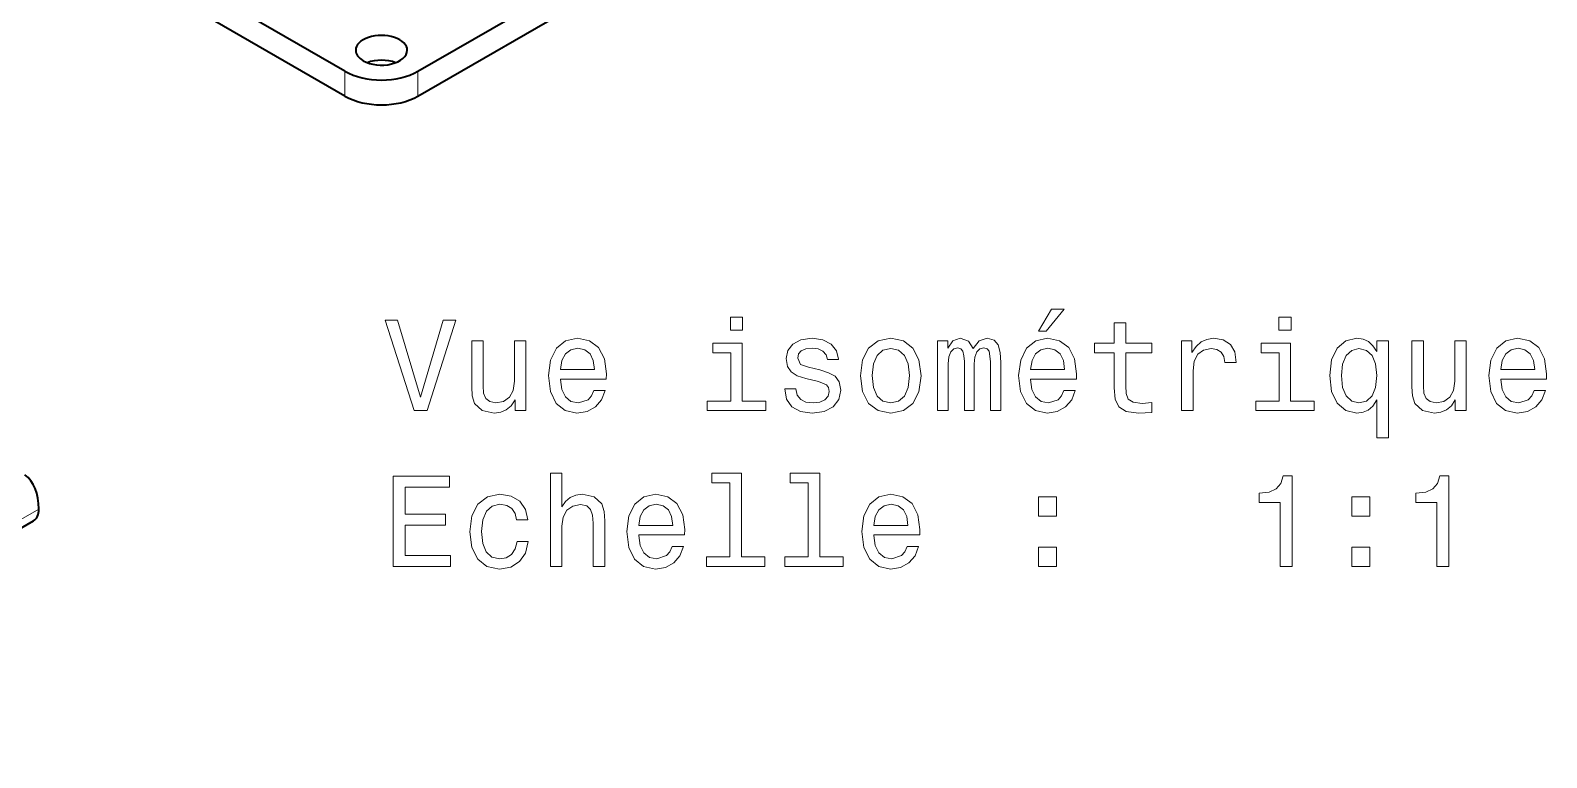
# Model space of a CAD drawing. Extents: x 468 to 804, y 295 to 621.
# Drawn here: x 719.4 to 778.2, y 462.4 to 490.6 of the extents above; entities that cross this region are included whole.
import ezdxf

# ---------------------------------------------------------------- set-up
doc = ezdxf.new("R2010")
doc.units = 0

msp = doc.modelspace()

# ---------------------------------------------------------------- linework, layer by layer
at = {"color": 7, "lineweight": 35}
for p, q in [((731.597, 488.969), (711.091, 500.808)), ((734.426, 488.969), (754.932, 500.808)), ((731.597, 488.006), (711.091, 499.845)), ((734.426, 488.006), (754.932, 499.845))]:
    msp.add_line(p, q, dxfattribs=at)
at = {"color": 7, "lineweight": 13, "ltscale": 0.024087}
for p, q in [((731.597, 488.969), (731.597, 488.006)), ((734.426, 488.969), (734.426, 488.006))]:
    msp.add_line(p, q, dxfattribs=at)
at = {"color": 7, "lineweight": 13, "ltscale": 0.459279}
msp.add_line((703.826, 462.811), (719.736, 471.996), dxfattribs=at)
at = {"color": 7, "lineweight": 35, "ltscale": 0.459279}
msp.add_line((703.619, 462.353), (719.529, 471.539), dxfattribs=at)
at = {"color": 7, "lineweight": 13}
for points in [[(747.001, 479.432), (746.532, 479.432), (746.532, 478.928), (747.001, 478.928)], [(758.47, 478.887), (758.767, 478.887), (759.468, 479.745), (758.974, 479.745)], [(768.254, 479.432), (767.785, 479.432), (767.785, 478.928), (768.254, 478.928)], [(735.407, 479.316), (734.529, 476.335), (733.627, 479.316), (733.148, 479.316), (734.277, 475.811), (734.782, 475.811), (735.886, 479.316)], [(761.405, 478.05), (761.405, 476.693), (761.435, 476.255), (761.576, 475.952), (761.859, 475.775), (762.338, 475.715), (762.862, 475.74), (762.862, 476.123), (762.479, 476.093), (762.131, 476.134), (761.944, 476.26), (761.864, 476.471), (761.849, 476.769), (761.849, 478.05), (762.862, 478.05), (762.862, 478.428), (761.849, 478.428), (761.849, 479.22), (761.405, 479.22), (761.405, 478.428), (760.638, 478.428), (760.638, 478.05)], [(738.609, 478.519), (738.166, 478.519), (738.166, 476.956), (738.115, 476.592), (737.969, 476.33), (737.742, 476.169), (737.444, 476.118), (737.207, 476.159), (737.056, 476.28), (736.97, 476.487), (736.95, 476.779), (736.95, 478.519), (736.506, 478.519), (736.506, 476.739), (736.522, 476.381), (736.617, 476.083), (736.91, 475.811), (737.379, 475.715), (737.631, 475.75), (737.848, 475.841), (738.035, 475.997), (738.186, 476.224), (738.186, 475.811), (738.609, 475.811)], [(739.946, 477.036), (741.721, 477.036), (741.726, 477.243), (741.646, 477.823), (741.424, 478.257), (741.071, 478.519), (740.602, 478.615), (740.143, 478.514), (739.79, 478.232), (739.563, 477.773), (739.482, 477.167), (739.558, 476.547), (739.785, 476.093), (740.133, 475.811), (740.586, 475.715), (740.98, 475.781), (741.303, 475.952), (741.54, 476.224), (741.676, 476.587), (741.237, 476.587), (741.146, 476.386), (741.015, 476.234), (740.642, 476.113), (740.354, 476.169), (740.138, 476.345), (739.996, 476.633), (739.946, 477.021)], [(746.986, 476.184), (746.986, 478.428), (745.846, 478.428), (745.846, 478.05), (746.542, 478.05), (746.542, 476.184), (745.635, 476.184), (745.635, 475.811), (747.904, 475.811), (747.904, 476.184)], [(749.992, 477.389), (749.563, 477.49), (749.246, 477.606), (749.14, 477.843), (749.17, 478.01), (749.276, 478.131), (749.447, 478.206), (749.694, 478.237), (749.932, 478.206), (750.118, 478.116), (750.239, 477.979), (750.29, 477.798), (750.723, 477.798), (750.723, 477.808), (750.648, 478.136), (750.441, 478.393), (750.118, 478.554), (749.694, 478.615), (749.266, 478.554), (748.953, 478.388), (748.756, 478.141), (748.696, 477.828), (748.741, 477.525), (748.883, 477.314), (749.115, 477.162), (749.452, 477.056), (749.947, 476.935), (750.249, 476.809), (750.33, 476.708), (750.36, 476.557), (750.315, 476.371), (750.194, 476.229), (749.997, 476.139), (749.735, 476.108), (749.457, 476.139), (749.256, 476.245), (749.12, 476.416), (749.064, 476.653), (748.635, 476.653), (748.706, 476.25), (748.913, 475.957), (749.241, 475.781), (749.694, 475.715), (750.169, 475.781), (750.517, 475.957), (750.728, 476.239), (750.804, 476.608), (750.749, 476.925), (750.592, 477.142), (750.335, 477.283)], [(751.571, 477.162), (751.651, 476.547), (751.883, 476.093), (752.251, 475.811), (752.746, 475.715), (753.235, 475.811), (753.603, 476.088), (753.835, 476.542), (753.921, 477.162), (753.835, 477.778), (753.603, 478.237), (753.235, 478.514), (752.746, 478.615), (752.251, 478.514), (751.883, 478.232), (751.651, 477.778)], [(754.561, 475.811), (754.97, 475.811), (754.97, 477.621), (754.995, 477.894), (755.071, 478.09), (755.187, 478.206), (755.338, 478.252), (755.459, 478.211), (755.54, 478.111), (755.58, 477.939), (755.595, 477.712), (755.595, 475.811), (755.978, 475.811), (755.978, 477.621), (756.004, 477.889), (756.079, 478.085), (756.2, 478.206), (756.352, 478.252), (756.473, 478.211), (756.553, 478.111), (756.604, 477.712), (756.604, 475.811), (757.012, 475.811), (757.012, 477.682), (756.987, 478.07), (756.906, 478.368), (756.745, 478.549), (756.483, 478.615), (756.175, 478.514), (755.938, 478.221), (755.751, 478.509), (755.439, 478.615), (755.151, 478.514), (754.955, 478.232), (754.955, 478.519), (754.561, 478.519)], [(758.162, 477.036), (759.937, 477.036), (759.942, 477.243), (759.862, 477.823), (759.64, 478.257), (759.287, 478.519), (758.818, 478.615), (758.359, 478.514), (758.006, 478.232), (757.779, 477.773), (757.698, 477.167), (757.774, 476.547), (758.001, 476.093), (758.349, 475.811), (758.803, 475.715), (759.196, 475.781), (759.519, 475.952), (759.756, 476.224), (759.892, 476.587), (759.453, 476.587), (759.362, 476.386), (759.231, 476.234), (758.858, 476.113), (758.571, 476.169), (758.354, 476.345), (758.212, 476.633), (758.162, 477.021)], [(764.012, 475.811), (764.456, 475.811), (764.456, 477.359), (764.501, 477.732), (764.638, 478), (764.859, 478.161), (765.157, 478.216), (765.379, 478.181), (765.545, 478.08), (765.646, 477.909), (765.682, 477.677), (766.13, 477.677), (766.07, 478.085), (765.903, 478.378), (765.626, 478.554), (765.248, 478.615), (764.991, 478.574), (764.769, 478.474), (764.572, 478.302), (764.416, 478.07), (764.416, 478.519), (764.012, 478.519)], [(768.238, 476.184), (768.238, 478.428), (767.099, 478.428), (767.099, 478.05), (767.795, 478.05), (767.795, 476.184), (766.887, 476.184), (766.887, 475.811), (769.156, 475.811), (769.156, 476.184)], [(771.582, 478.1), (771.426, 478.327), (771.249, 478.489), (771.042, 478.58), (770.805, 478.615), (770.377, 478.514), (770.044, 478.232), (769.827, 477.778), (769.751, 477.167), (769.827, 476.552), (770.044, 476.098), (770.377, 475.811), (770.805, 475.715), (771.042, 475.745), (771.244, 475.831), (771.421, 475.987), (771.582, 476.224), (771.582, 474.762), (772.026, 474.762), (772.026, 478.519), (771.582, 478.519)], [(775.042, 478.519), (774.598, 478.519), (774.598, 476.956), (774.547, 476.592), (774.401, 476.33), (774.174, 476.169), (773.877, 476.118), (773.64, 476.159), (773.488, 476.28), (773.403, 476.487), (773.383, 476.779), (773.383, 478.519), (772.939, 478.519), (772.939, 476.739), (772.954, 476.381), (773.05, 476.083), (773.342, 475.811), (773.811, 475.715), (774.063, 475.75), (774.28, 475.841), (774.467, 475.997), (774.618, 476.224), (774.618, 475.811), (775.042, 475.811)], [(776.378, 477.036), (778.153, 477.036), (778.158, 477.243), (778.078, 477.823), (777.856, 478.257), (777.503, 478.519), (777.034, 478.615), (776.575, 478.514), (776.222, 478.232), (775.995, 477.773), (775.914, 477.167), (775.99, 476.547), (776.217, 476.093), (776.565, 475.811), (777.019, 475.715), (777.412, 475.781), (777.735, 475.952), (777.972, 476.224), (778.108, 476.587), (777.669, 476.587), (777.578, 476.386), (777.447, 476.234), (777.074, 476.113), (776.787, 476.169), (776.57, 476.345), (776.429, 476.633), (776.378, 477.021)], [(739.946, 477.409), (740.001, 477.757), (740.138, 478.015), (740.344, 478.171), (740.617, 478.227), (740.884, 478.171), (741.091, 478.015), (741.217, 477.757), (741.262, 477.409)], [(752.024, 477.167), (752.07, 477.621), (752.211, 477.949), (752.438, 478.151), (752.746, 478.221), (753.048, 478.151), (753.275, 477.954), (753.416, 477.621), (753.467, 477.167), (753.416, 476.708), (753.275, 476.376), (753.048, 476.174), (752.746, 476.108), (752.438, 476.174), (752.211, 476.376), (752.07, 476.708)], [(758.162, 477.409), (758.218, 477.757), (758.354, 478.015), (758.56, 478.171), (758.833, 478.227), (759.1, 478.171), (759.307, 478.015), (759.433, 477.757), (759.478, 477.409)], [(770.205, 477.167), (770.251, 477.616), (770.392, 477.944), (770.604, 478.146), (770.881, 478.216), (771.174, 478.146), (771.396, 477.949), (771.527, 477.621), (771.577, 477.167), (771.527, 476.708), (771.396, 476.381), (771.174, 476.179), (770.881, 476.113), (770.604, 476.179), (770.392, 476.381), (770.251, 476.714)], [(776.378, 477.409), (776.434, 477.757), (776.57, 478.015), (776.777, 478.171), (777.049, 478.227), (777.316, 478.171), (777.523, 478.015), (777.649, 477.757), (777.694, 477.409)], [(733.47, 469.764), (735.689, 469.764), (735.689, 470.188), (733.934, 470.188), (733.934, 471.373), (735.498, 471.373), (735.498, 471.791), (733.934, 471.791), (733.934, 472.84), (735.649, 472.84), (735.649, 473.264), (733.47, 473.264)], [(739.558, 469.764), (740.001, 469.764), (740.001, 471.327), (740.047, 471.685), (740.193, 471.948), (740.42, 472.109), (740.723, 472.17), (740.965, 472.119), (741.116, 471.983), (741.192, 471.756), (741.217, 471.453), (741.217, 469.764), (741.661, 469.764), (741.661, 471.544), (741.64, 471.902), (741.55, 472.2), (741.252, 472.472), (740.788, 472.568), (740.536, 472.533), (740.319, 472.437), (740.138, 472.286), (740.001, 472.079), (740.001, 473.385), (739.558, 473.385)], [(746.512, 473.012), (746.512, 470.137), (745.599, 470.137), (745.599, 469.764), (747.864, 469.764), (747.864, 470.137), (746.956, 470.137), (746.956, 473.385), (745.816, 473.385), (745.816, 473.012)], [(749.548, 473.012), (749.548, 470.137), (748.635, 470.137), (748.635, 469.764), (750.9, 469.764), (750.9, 470.137), (749.992, 470.137), (749.992, 473.385), (748.852, 473.385), (748.852, 473.012)], [(767.835, 469.764), (768.294, 469.764), (768.294, 473.289), (767.951, 473.289), (767.86, 472.982), (767.679, 472.775), (767.401, 472.654), (767.018, 472.613), (767.018, 472.255), (767.835, 472.255)], [(773.907, 469.764), (774.366, 469.764), (774.366, 473.289), (774.023, 473.289), (773.932, 472.982), (773.751, 472.775), (773.473, 472.654), (773.09, 472.613), (773.09, 472.255), (773.907, 472.255)], [(738.246, 471.574), (738.685, 471.574), (738.594, 471.978), (738.377, 472.296), (738.04, 472.492), (737.601, 472.568), (737.117, 472.467), (736.749, 472.185), (736.517, 471.726), (736.436, 471.11), (736.511, 470.5), (736.738, 470.046), (737.096, 469.764), (737.586, 469.668), (738.019, 469.744), (738.357, 469.956), (738.589, 470.288), (738.69, 470.732), (738.267, 470.732), (738.191, 470.45), (738.05, 470.238), (737.848, 470.107), (737.601, 470.067), (737.293, 470.132), (737.071, 470.334), (736.935, 470.662), (736.89, 471.126), (736.935, 471.579), (737.076, 471.907), (737.303, 472.109), (737.601, 472.18), (737.863, 472.134), (738.06, 472.018), (738.191, 471.827)], [(742.982, 470.989), (744.757, 470.989), (744.762, 471.196), (744.682, 471.776), (744.46, 472.21), (744.107, 472.472), (743.638, 472.568), (743.179, 472.467), (742.826, 472.185), (742.599, 471.726), (742.518, 471.121), (742.594, 470.5), (742.821, 470.046), (743.169, 469.764), (743.622, 469.668), (744.016, 469.734), (744.339, 469.905), (744.576, 470.177), (744.712, 470.541), (744.273, 470.541), (744.182, 470.339), (744.051, 470.188), (743.678, 470.067), (743.39, 470.122), (743.174, 470.299), (743.032, 470.586), (742.982, 470.974)], [(752.09, 470.989), (753.865, 470.989), (753.87, 471.196), (753.79, 471.776), (753.568, 472.21), (753.215, 472.472), (752.746, 472.568), (752.287, 472.467), (751.934, 472.185), (751.707, 471.726), (751.626, 471.121), (751.702, 470.5), (751.929, 470.046), (752.277, 469.764), (752.73, 469.668), (753.124, 469.734), (753.447, 469.905), (753.684, 470.177), (753.82, 470.541), (753.381, 470.541), (753.29, 470.339), (753.159, 470.188), (752.786, 470.067), (752.499, 470.122), (752.282, 470.299), (752.14, 470.586), (752.09, 470.974)], [(758.47, 471.721), (759.166, 471.721), (759.166, 472.472), (758.47, 472.472)], [(770.614, 471.721), (771.31, 471.721), (771.31, 472.472), (770.614, 472.472)], [(742.982, 471.363), (743.037, 471.711), (743.174, 471.968), (743.38, 472.124), (743.653, 472.18), (743.92, 472.124), (744.127, 471.968), (744.253, 471.711), (744.298, 471.363)], [(752.09, 471.363), (752.146, 471.711), (752.282, 471.968), (752.488, 472.124), (752.761, 472.18), (753.028, 472.124), (753.235, 471.968), (753.361, 471.711), (753.406, 471.363)], [(758.47, 469.764), (759.166, 469.764), (759.166, 470.515), (758.47, 470.515)], [(770.614, 469.764), (771.31, 469.764), (771.31, 470.515), (770.614, 470.515)]]:
    msp.add_lwpolyline(points, close=True, dxfattribs=at)
at = {"color": 7, "lineweight": 35}
for centre, major_axis, start_param, end_param in [((733.011, 489.786), (1, 0), 0, 3.141593), ((733.011, 489.786), (1, 0), 3.141593, 3.926991), ((733.011, 489.786), (1, 0), 3.926991, 6.283185), ((733.011, 488.822), (1, 0), 0.986872, 2.154722), ((733.011, 489.786), (2, 0), 3.926996, 5.497787), ((733.011, 488.822), (2, 0), 3.926996, 5.497787), ((717.615, 470.772), (-1.5, -2.598), 2.356194, 3.085922), ((719.029, 472.405), (-0.5, 0.866), 3.141593, 3.926991)]:
    msp.add_ellipse(centre, major_axis=major_axis, ratio=0.57735, start_param=start_param, end_param=end_param, dxfattribs=at)

doc.saveas('drawing.dxf')
